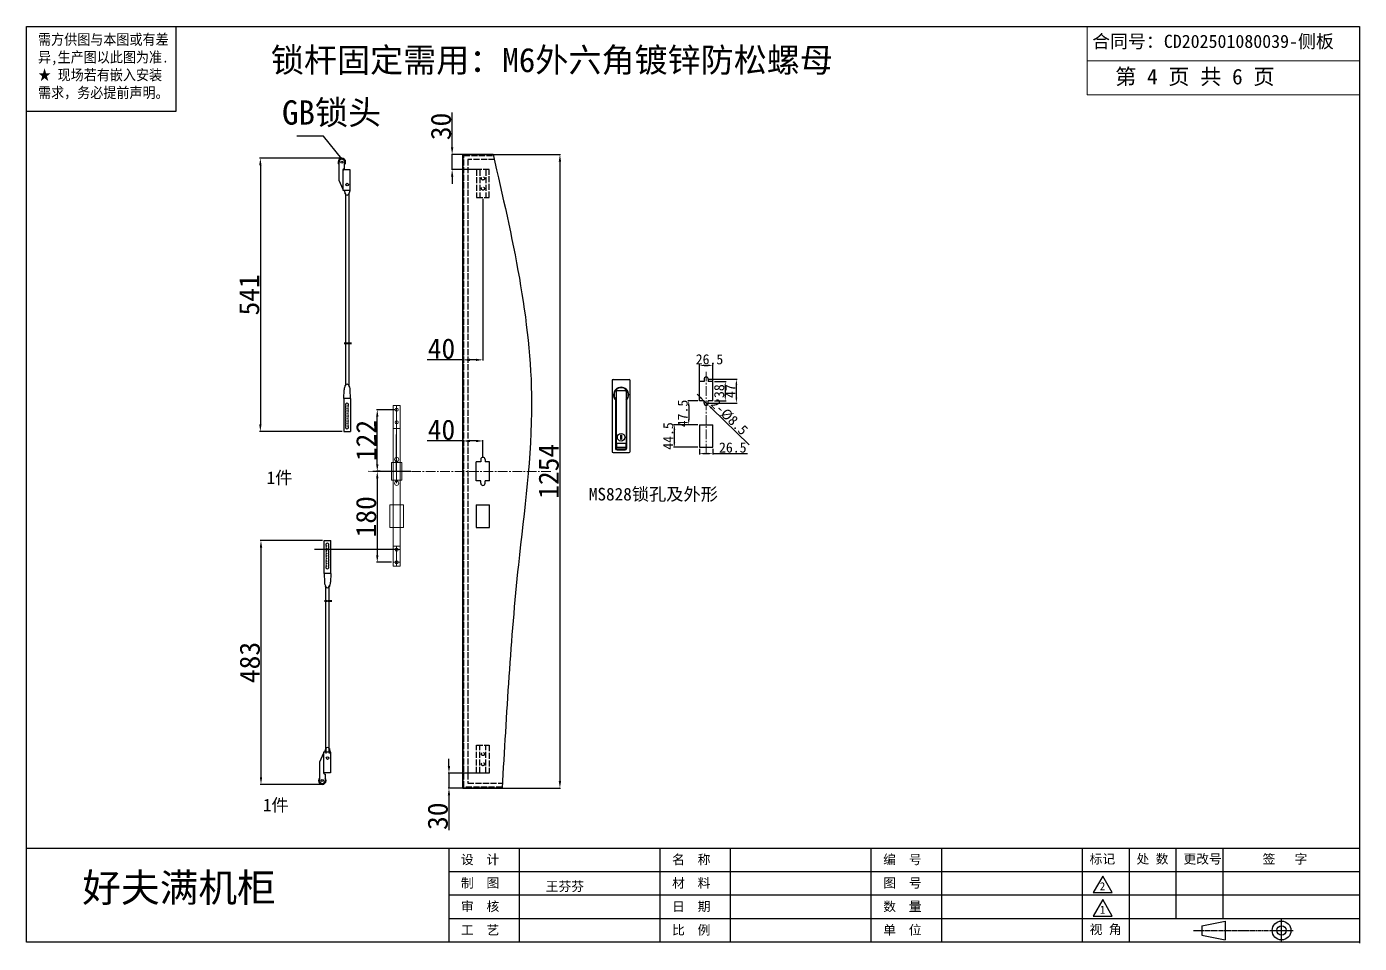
# Model space of a CAD drawing. Header units: millimetres. Extents: x 7760 to 23106, y -3343 to 6769.
# Drawn here: x 15312 to 17950, y 779 to 2593 of the extents above; entities that cross this region are included whole.
import ezdxf

# ---------------------------------------------------------------- set-up
doc = ezdxf.new("R2010")
doc.units = ezdxf.units.MM
for name, pattern in [('ACAD_ISO02W100', [15, 12, -3]), ('ACAD_ISO04W100', [30, 24, -3, 0, -3]), ('ACAD_ISO08W100', [36, 24, -3, 6, -3]), ('AD_LTYPE6 0 mm', [16, 13, -1, 1, -1]), ('CENTER2', [28.575, 19.05, -3.175, 3.175, -3.175]), ('PHANTOM2', [1.25, 0.625, -0.125, 0.125, -0.125, 0.125, -0.125])]:
    doc.linetypes.add(name, pattern=pattern)
for name, color, linetype in [('2', 3, 'Continuous'), ('6文字层', 3, 'Continuous'), ('CON', 7, 'Continuous'), ('shixian', 7, 'Continuous'), ('tukuang', 7, 'Continuous'), ('xuxian1', 6, 'ACAD_ISO04W100'), ('zhongxingxian', 1, 'ACAD_ISO08W100')]:
    doc.layers.add(name, color=color, linetype=linetype)
for name, color, linetype, lineweight in [('2-dish', 2, 'PHANTOM2', 13), ('ACADxuxian1', 6, 'AD_LTYPE6 0 mm', 0), ('ACAD注释层', 3, 'Continuous', 0), ('DIM', 7, 'Continuous', 20), ('中心线', 1, 'CENTER2', 15), ('注释层', 3, 'Continuous', 0), ('轮廓层', 7, 'Continuous', 30)]:
    doc.layers.add(name, color=color, linetype=linetype, lineweight=lineweight)
doc.styles.get("Standard").update_dxf_attribs({"font": ''})
doc.styles.get('Standard').set_extended_font_data('SimSun')
doc.dimstyles.new('20#', dxfattribs={"dimtxt": 20, "dimasz": 10.5, "dimexe": 1.5, "dimexo": 3, "dimgap": 2, "dimtad": 1, "dimzin": 12, "dimdsep": 46, "dimtxsty": 'Standard', "dimcen": 15, "dimclrd": 3, "dimclre": 3, "dimclrt": 7, "dimadec": 0, "dimazin": 3, "dimtfac": 1, "dimtmove": 0, "dimatfit": 3, "dimfxl": 0, "dimarcsym": 0})
doc.dimstyles.new('40#', dxfattribs={"dimtxt": 40, "dimasz": 14, "dimexe": 1.5, "dimexo": 3, "dimgap": 2, "dimtad": 1, "dimzin": 12, "dimdsep": 46, "dimtxsty": 'Standard', "dimcen": 20, "dimclrd": 3, "dimclre": 3, "dimclrt": 7, "dimadec": 0, "dimazin": 3, "dimtfac": 1, "dimtmove": 0, "dimatfit": 3, "dimfxl": 0, "dimarcsym": 0})

# ---------------------------------------------------------------- blocks, each defined once
blk = doc.blocks.new('gfghfhghgjgj')
at = {"color": 3}
blk.add_line((-14775, -68098.8), (-14775, -68026.2), dxfattribs=at)
blk.add_line((-14822.2, -68098.8), (-14747.1, -68098.8))
at = {"color": 7, "linetype": 'Continuous', "lineweight": 15}
for p, q in [((-14785.5, -68081.6), (-14785.5, -68116.1)), ((-14785.5, -68081.6), (-14764.5, -68081.6)), ((-14785.5, -68081.6), (-14785.5, -68116.1)), ((-14785.5, -68081.6), (-14764.5, -68081.6)), ((-14764.5, -68081.6), (-14764.5, -68116.1)), ((-14764.5, -68081.6), (-14764.5, -68116.1)), ((-14785.5, -68116.1), (-14764.5, -68116.1)), ((-14785.5, -68116.1), (-14764.5, -68116.1)), ((-14788.2, -68165.3), (-14761.7, -68165.3)), ((-14788.2, -68165.3), (-14788.2, -68209.8)), ((-14788.2, -68165.3), (-14761.7, -68165.3)), ((-14788.2, -68165.3), (-14788.2, -68209.8)), ((-14761.7, -68165.3), (-14761.7, -68209.8)), ((-14761.7, -68165.3), (-14761.7, -68209.8)), ((-14788.2, -68209.8), (-14761.7, -68209.8)), ((-14788.2, -68209.8), (-14761.7, -68209.8))]:
    blk.add_line(p, q, dxfattribs=at)
for centre in [(-14775, -68075.3), (-14775, -68075.3), (-14775, -68122.3), (-14775, -68122.3)]:
    blk.add_circle(centre, 4.25, dxfattribs=at)
at = {"layer": 'DIM'}
for p, q in [((-14768, -67968.8), (-14782, -67968.8)), ((-14782, -68122.3), (-14782, -67968.8)), ((-14775, -68122.3), (-14775, -67968.8)), ((-14768, -68122.3), (-14768, -67968.8)), ((-14768, -68013.8), (-14782, -68013.8)), ((-14782, -68246.8), (-14782, -68122.3)), ((-14768, -68122.3), (-14768, -68246.8)), ((-14768, -68246.8), (-14782, -68246.8)), ((-14782, -68246.8), (-14782, -68286.8)), ((-14768, -68253.8), (-14782, -68253.8)), ((-14775, -68246.8), (-14775, -68286.8)), ((-14768, -68246.8), (-14768, -68286.8)), ((-14768, -68278.8), (-14782, -68278.8)), ((-14768, -68286.8), (-14782, -68286.8))]:
    blk.add_line(p, q, dxfattribs=at)
for centre in [(-14775, -67976.8), (-14775, -68001.8), (-14775, -68253.8), (-14775, -68278.8)]:
    blk.add_circle(centre, 3, dxfattribs=at)
blk = doc.blocks.new('*D245')
at = {"color": 3, "lineweight": -2}
for p, q in [((16011.5, 1712.7), (16004.3, 1712.7)), ((16005.8, 1698.7), (16005.8, 1546.7)), ((16034.2, 1532.7), (16004.3, 1532.7))]:
    blk.add_line(p, q, dxfattribs=at)
at = {"color": 3}
for points in [[(16008.1, 1698.7), (16003.4, 1698.7), (16005.8, 1712.7)], [(16003.4, 1546.7), (16008.1, 1546.7), (16005.8, 1532.7)]]:
    blk.add_solid(points, dxfattribs=at)
at = {"layer": 'Defpoints', "color": 0}
for p in [(16014.5, 1712.7), (16005.8, 1532.7), (16037.2, 1532.7)]:
    blk.add_point(p, dxfattribs=at)
at = {"color": 7, "insert": (15983.8, 1622.7), "char_height": 40, "attachment_point": 5, "rotation": 90}
blk.add_mtext('180', dxfattribs=at)
blk = doc.blocks.new('*D246')
at = {"color": 3, "lineweight": -2}
for p, q in [((16041.2, 1834.7), (16004.3, 1834.7)), ((16005.8, 1726.7), (16005.8, 1820.7)), ((16002.8, 1712.7), (16004.3, 1712.7))]:
    blk.add_line(p, q, dxfattribs=at)
at = {"color": 3}
for points in [[(16008.1, 1820.7), (16003.4, 1820.7), (16005.8, 1834.7)], [(16003.4, 1726.7), (16008.1, 1726.7), (16005.8, 1712.7)]]:
    blk.add_solid(points, dxfattribs=at)
at = {"layer": 'Defpoints', "color": 0}
for p in [(16005.8, 1834.7), (16044.2, 1834.7), (16005.8, 1712.7)]:
    blk.add_point(p, dxfattribs=at)
at = {"color": 7, "insert": (15983.8, 1773.7), "char_height": 40, "attachment_point": 5, "rotation": 90}
blk.add_mtext('122', dxfattribs=at)
blk = doc.blocks.new('*D247')
at = {"color": 3, "lineweight": -2}
for p, q in [((15932.7, 2332.2), (15772.8, 2332.2)), ((15774.3, 2318.2), (15774.3, 1805.7)), ((15936.4, 1791.7), (15772.8, 1791.7))]:
    blk.add_line(p, q, dxfattribs=at)
at = {"color": 3}
for points in [[(15776.6, 2318.2), (15771.9, 2318.2), (15774.3, 2332.2)], [(15771.9, 1805.7), (15776.6, 1805.7), (15774.3, 1791.7)]]:
    blk.add_solid(points, dxfattribs=at)
at = {"layer": 'Defpoints', "color": 0}
for p in [(15935.7, 2332.2), (15774.3, 1791.7), (15939.4, 1791.7)]:
    blk.add_point(p, dxfattribs=at)
at = {"color": 7, "insert": (15752.3, 2061.9), "char_height": 40, "attachment_point": 5, "rotation": 90}
blk.add_mtext('541', dxfattribs=at)
blk = doc.blocks.new('*D248')
at = {"color": 3, "lineweight": -2}
for p, q in [((15897.6, 1575.7), (15774, 1575.7)), ((15775.5, 1561.7), (15775.5, 1107.2)), ((15893.9, 1093.2), (15774, 1093.2))]:
    blk.add_line(p, q, dxfattribs=at)
at = {"color": 3}
for points in [[(15777.9, 1561.7), (15773.2, 1561.7), (15775.5, 1575.7)], [(15773.2, 1107.2), (15777.9, 1107.2), (15775.5, 1093.2)]]:
    blk.add_solid(points, dxfattribs=at)
at = {"layer": 'Defpoints', "color": 0}
for p in [(15900.6, 1575.7), (15775.5, 1093.2), (15896.9, 1093.2)]:
    blk.add_point(p, dxfattribs=at)
at = {"color": 7, "insert": (15753.5, 1334.4), "char_height": 40, "attachment_point": 5, "rotation": 90}
blk.add_mtext('483', dxfattribs=at)
blk = doc.blocks.new('g fd hgfh')
at = {"layer": '轮廓层'}
for p, q in [((10475, -23646.5), (10475, -23786.5)), ((10477, -23644.5), (10509, -23644.5)), ((10483, -23667.8), (10483, -23780.5)), ((10485, -23665.8), (10501, -23665.8)), ((10503, -23667.8), (10503, -23780.5)), ((10511, -23786.5), (10511, -23646.5)), ((10482, -23684.7), (10482, -23780.5)), ((10504, -23684.7), (10504, -23780.5)), ((10483.6, -23770.4), (10502.4, -23770.4)), ((10483.6, -23770.4), (10483.6, -23779.4)), ((10492, -23754.7), (10492, -23762.5)), ((10492, -23754.7), (10494, -23754.7)), ((10492, -23762.5), (10494, -23762.5)), ((10494, -23754.7), (10494, -23762.5)), ((10502.4, -23770.4), (10502.4, -23779.4)), ((10477, -23788.5), (10509, -23788.5)), ((10483.6, -23778.1), (10502.4, -23778.1)), ((10483.6, -23779.4), (10502.4, -23779.4)), ((10485, -23782.5), (10501, -23782.5)), ((10485, -23783.5), (10501, -23783.5))]:
    blk.add_line(p, q, dxfattribs=at)
blk.add_circle((10493, -23758.6), 7.42, dxfattribs=at)
for centre, radius, start, end in [((10477, -23646.5), 2, 90, 180), ((10493, -23674.5), 15, 317.1666, 222.8334), ((10493, -23674.5), 14, 315.5847, 224.4153), ((10485, -23667.8), 2, 90, 180), ((10501, -23667.8), 2, 0, 90), ((10509, -23646.5), 2, 0, 90), ((10477, -23786.5), 2, 180, 270), ((10485, -23780.5), 3, 180, 270), ((10485, -23780.5), 2, 180, 270), ((10501, -23780.5), 2, 270, 0), ((10501, -23780.5), 3, 270, 0), ((10509, -23786.5), 2, 270, 0)]:
    blk.add_arc(centre, radius, start, end, dxfattribs=at)
blk = doc.blocks.new('*D249')
at = {"color": 3, "lineweight": -2}
for p, q in [((16147.7, 1129.7), (16147.7, 1143.7)), ((16220.4, 1115.7), (16146.2, 1115.7)), ((16147.7, 1115.7), (16147.7, 1085.7)), ((16224.5, 1085.7), (16146.2, 1085.7)), ((16147.7, 1071.7), (16147.7, 1002.7))]:
    blk.add_line(p, q, dxfattribs=at)
at = {"color": 3}
for points in [[(16145.4, 1129.7), (16150.1, 1129.7), (16147.7, 1115.7)], [(16150.1, 1071.7), (16145.4, 1071.7), (16147.7, 1085.7)]]:
    blk.add_solid(points, dxfattribs=at)
at = {"layer": 'Defpoints', "color": 0}
for p in [(16223.4, 1115.7), (16147.7, 1085.7), (16227.5, 1085.7)]:
    blk.add_point(p, dxfattribs=at)
at = {"color": 7, "insert": (16125.7, 1030.2), "char_height": 40, "attachment_point": 5, "rotation": 90}
blk.add_mtext('30', dxfattribs=at)
blk = doc.blocks.new('*D250')
at = {"color": 3, "lineweight": -2}
for p, q in [((16175.1, 1772.8), (16104.8, 1772.8)), ((16175.1, 1739.2), (16175.1, 1774.3)), ((16201.1, 1772.8), (16189.1, 1772.8)), ((16215.1, 1739.2), (16215.1, 1774.3))]:
    blk.add_line(p, q, dxfattribs=at)
at = {"color": 3}
for points in [[(16189.1, 1775.1), (16189.1, 1770.4), (16175.1, 1772.8)], [(16201.1, 1770.4), (16201.1, 1775.1), (16215.1, 1772.8)]]:
    blk.add_solid(points, dxfattribs=at)
at = {"layer": 'Defpoints', "color": 0}
for p in [(16175.1, 1772.8), (16175.1, 1736.2), (16215.1, 1736.2)]:
    blk.add_point(p, dxfattribs=at)
at = {"color": 7, "insert": (16132.9, 1794.8), "char_height": 40, "attachment_point": 5}
blk.add_mtext('40', dxfattribs=at)
blk = doc.blocks.new('*D251')
at = {"color": 3, "lineweight": -2}
for p, q in [((16154, 2353.7), (16154, 2422.6)), ((16212.1, 2339.7), (16152.5, 2339.7)), ((16154, 2309.7), (16154, 2339.7)), ((16212.1, 2309.7), (16152.5, 2309.7)), ((16154, 2295.7), (16154, 2281.7))]:
    blk.add_line(p, q, dxfattribs=at)
at = {"color": 3}
for points in [[(16151.7, 2353.7), (16156.4, 2353.7), (16154, 2339.7)], [(16156.4, 2295.7), (16151.7, 2295.7), (16154, 2309.7)]]:
    blk.add_solid(points, dxfattribs=at)
at = {"layer": 'Defpoints', "color": 0}
for p in [(16154, 2339.7), (16215.1, 2339.7), (16215.1, 2309.7)]:
    blk.add_point(p, dxfattribs=at)
at = {"color": 7, "insert": (16132, 2395.2), "char_height": 40, "attachment_point": 5, "rotation": 90}
blk.add_mtext('30', dxfattribs=at)
blk = doc.blocks.new('*D252')
at = {"color": 3, "lineweight": -2}
for p, q in [((16215.1, 2251.7), (16215.1, 1931.8)), ((16175.1, 2223.2), (16175.1, 1931.8)), ((16175.1, 1933.3), (16104.8, 1933.3)), ((16201.1, 1933.3), (16189.1, 1933.3))]:
    blk.add_line(p, q, dxfattribs=at)
at = {"color": 3}
for points in [[(16189.1, 1935.6), (16189.1, 1931), (16175.1, 1933.3)], [(16201.1, 1931), (16201.1, 1935.6), (16215.1, 1933.3)]]:
    blk.add_solid(points, dxfattribs=at)
at = {"layer": 'Defpoints', "color": 0}
for p in [(16215.1, 2254.7), (16175.1, 2226.2), (16175.1, 1933.3)]:
    blk.add_point(p, dxfattribs=at)
at = {"color": 7, "insert": (16132.9, 1955.3), "char_height": 40, "attachment_point": 5}
blk.add_mtext('40', dxfattribs=at)
blk = doc.blocks.new('*D253')
at = {"layer": 'Defpoints', "color": 0}
for p in [(16594.1, 1804.9), (16643.8, 1804.9), (16643.8, 1760.4)]:
    blk.add_point(p, dxfattribs=at)
at = {"layer": '轮廓层', "color": 3, "lineweight": -2}
for p, q in [((16640.8, 1804.9), (16592.6, 1804.9)), ((16594.1, 1770.9), (16594.1, 1794.4)), ((16640.8, 1760.4), (16592.6, 1760.4))]:
    blk.add_line(p, q, dxfattribs=at)
at = {"layer": '轮廓层', "color": 3}
for points in [[(16595.8, 1794.4), (16592.3, 1794.4), (16594.1, 1804.9)], [(16592.3, 1770.9), (16595.8, 1770.9), (16594.1, 1760.4)]]:
    blk.add_solid(points, dxfattribs=at)
at = {"layer": '轮廓层', "color": 7, "insert": (16582.1, 1782.6), "char_height": 20, "attachment_point": 5, "rotation": 90}
blk.add_mtext('44.5', dxfattribs=at)
blk = doc.blocks.new('*D254')
at = {"layer": 'Defpoints', "color": 0}
for p in [(16643.8, 1760.4), (16670.3, 1760.4), (16670.3, 1747.7)]:
    blk.add_point(p, dxfattribs=at)
at = {"layer": '轮廓层', "color": 3, "lineweight": -2}
for p, q in [((16643.8, 1757.4), (16643.8, 1746.2)), ((16654.3, 1747.7), (16659.8, 1747.7)), ((16670.3, 1757.4), (16670.3, 1746.2)), ((16670.3, 1747.7), (16738.7, 1747.7))]:
    blk.add_line(p, q, dxfattribs=at)
at = {"layer": '轮廓层', "color": 3}
for points in [[(16654.3, 1749.5), (16654.3, 1746), (16643.8, 1747.7)], [(16659.8, 1746), (16659.8, 1749.5), (16670.3, 1747.7)]]:
    blk.add_solid(points, dxfattribs=at)
at = {"layer": '轮廓层', "color": 7, "insert": (16709.7, 1759.7), "char_height": 20, "attachment_point": 5}
blk.add_mtext('26.5', dxfattribs=at)
blk = doc.blocks.new('*D255')
at = {"layer": 'Defpoints', "color": 0}
for p in [(16654, 1850.8), (16660.1, 1844.9)]:
    blk.add_point(p, dxfattribs=at)
at = {"layer": '轮廓层', "color": 3, "lineweight": -2}
for p, q in [((16646.4, 1858.1), (16638.9, 1865.4)), ((16654, 1850.8), (16660.1, 1844.9)), ((16742.4, 1765), (16667.6, 1837.6))]:
    blk.add_line(p, q, dxfattribs=at)
at = {"layer": '轮廓层', "color": 3}
for points in [[(16645.2, 1856.9), (16647.6, 1859.4), (16654, 1850.8)], [(16668.8, 1838.8), (16666.4, 1836.3), (16660.1, 1844.9)]]:
    blk.add_solid(points, dxfattribs=at)
at = {"layer": '轮廓层', "color": 7, "insert": (16702.8, 1820.2), "char_height": 20, "attachment_point": 5, "rotation": 315.8891}
blk.add_mtext('{\\fSimSun|b0|i0|c134|p2;2-%%C8.5}', dxfattribs=at)
blk = doc.blocks.new('*D256')
at = {"layer": 'Defpoints', "color": 0}
for p in [(16670.3, 1922.3), (16643.8, 1871.4), (16670.3, 1871.4)]:
    blk.add_point(p, dxfattribs=at)
at = {"layer": '轮廓层', "color": 3, "lineweight": -2}
for p, q in [((16643.8, 1874.4), (16643.8, 1923.8)), ((16654.3, 1922.3), (16659.8, 1922.3)), ((16670.3, 1874.4), (16670.3, 1923.8))]:
    blk.add_line(p, q, dxfattribs=at)
at = {"layer": '轮廓层', "color": 3}
for points in [[(16654.3, 1924.1), (16654.3, 1920.6), (16643.8, 1922.3)], [(16659.8, 1920.6), (16659.8, 1924.1), (16670.3, 1922.3)]]:
    blk.add_solid(points, dxfattribs=at)
at = {"layer": '轮廓层', "color": 7, "insert": (16663.6, 1934.3), "char_height": 20, "attachment_point": 5}
blk.add_mtext('26.5', dxfattribs=at)
blk = doc.blocks.new('*D257')
at = {"layer": 'Defpoints', "color": 0}
for p in [(16643.8, 1852.4), (16622.5, 1804.9), (16643.8, 1804.9)]:
    blk.add_point(p, dxfattribs=at)
at = {"layer": '轮廓层', "color": 3, "lineweight": -2}
for p, q in [((16640.8, 1852.4), (16621, 1852.4)), ((16622.5, 1841.9), (16622.5, 1815.4)), ((16640.8, 1804.9), (16621, 1804.9))]:
    blk.add_line(p, q, dxfattribs=at)
at = {"layer": '轮廓层', "color": 3}
for points in [[(16624.2, 1841.9), (16620.7, 1841.9), (16622.5, 1852.4)], [(16620.7, 1815.4), (16624.2, 1815.4), (16622.5, 1804.9)]]:
    blk.add_solid(points, dxfattribs=at)
at = {"layer": '轮廓层', "color": 7, "insert": (16610.5, 1827.2), "char_height": 20, "attachment_point": 5, "rotation": 90}
blk.add_mtext('47.5', dxfattribs=at)
blk = doc.blocks.new('*D258')
at = {"layer": 'Defpoints', "color": 0}
for p in [(16670.3, 1890.4), (16670.3, 1852.4), (16694.8, 1852.4)]:
    blk.add_point(p, dxfattribs=at)
at = {"layer": '轮廓层', "color": 3, "lineweight": -2}
for p, q in [((16673.3, 1890.4), (16696.3, 1890.4)), ((16694.8, 1879.9), (16694.8, 1862.9)), ((16673.3, 1852.4), (16696.3, 1852.4))]:
    blk.add_line(p, q, dxfattribs=at)
at = {"layer": '轮廓层', "color": 3}
for points in [[(16696.6, 1879.9), (16693.1, 1879.9), (16694.8, 1890.4)], [(16693.1, 1862.9), (16696.6, 1862.9), (16694.8, 1852.4)]]:
    blk.add_solid(points, dxfattribs=at)
at = {"layer": '轮廓层', "color": 7, "insert": (16682.8, 1871.4), "char_height": 20, "attachment_point": 5, "rotation": 90}
blk.add_mtext('38', dxfattribs=at)
blk = doc.blocks.new('*D259')
at = {"layer": 'Defpoints', "color": 0}
for p in [(16657, 1894.9), (16716.8, 1894.9), (16657, 1847.9)]:
    blk.add_point(p, dxfattribs=at)
at = {"layer": '轮廓层', "color": 3, "lineweight": -2}
for p, q in [((16660, 1894.9), (16718.3, 1894.9)), ((16716.8, 1858.4), (16716.8, 1884.4)), ((16660, 1847.9), (16718.3, 1847.9))]:
    blk.add_line(p, q, dxfattribs=at)
at = {"layer": '轮廓层', "color": 3}
for points in [[(16718.6, 1884.4), (16715.1, 1884.4), (16716.8, 1894.9)], [(16715.1, 1858.4), (16718.6, 1858.4), (16716.8, 1847.9)]]:
    blk.add_solid(points, dxfattribs=at)
at = {"layer": '轮廓层', "color": 7, "insert": (16704.8, 1871.4), "char_height": 20, "attachment_point": 5, "rotation": 90}
blk.add_mtext('47', dxfattribs=at)
blk = doc.blocks.new('zw$8AA')
at = {"layer": '轮廓层'}
for p, q in [((-4.25, 134.5), (-4.25, 130)), ((4.25, 134.5), (4.25, 130)), ((-13.25, 92), (-13.25, 130)), ((-4.25, 130), (-13.25, 130)), ((13.25, 130), (4.25, 130)), ((13.25, 92), (13.25, 130)), ((-4.25, 92), (-13.25, 92)), ((-4.25, 87.5), (-4.25, 92)), ((13.25, 92), (4.25, 92)), ((4.25, 87.5), (4.25, 92)), ((-13.25, 44.5), (13.25, 44.5)), ((-13.25, 44.5), (-13.25, 0)), ((13.25, 0), (13.25, 44.5)), ((-13.25, 0), (13.25, 0))]:
    blk.add_line(p, q, dxfattribs=at)
for centre, start, end in [((0, 134.5), 0, 180), ((0, 87.5), 180, 0)]:
    blk.add_arc(centre, 4.25, start, end, dxfattribs=at)
blk = doc.blocks.new('*D260')
at = {"color": 3, "lineweight": -2}
for p, q in [((16208, 2339.7), (16368.9, 2339.7)), ((16367.4, 2325.7), (16367.4, 1099.7)), ((16225.2, 1085.7), (16368.9, 1085.7))]:
    blk.add_line(p, q, dxfattribs=at)
at = {"color": 3}
for points in [[(16369.8, 2325.7), (16365.1, 2325.7), (16367.4, 2339.7)], [(16365.1, 1099.7), (16369.8, 1099.7), (16367.4, 1085.7)]]:
    blk.add_solid(points, dxfattribs=at)
at = {"layer": 'Defpoints', "color": 0}
for p in [(16205, 2339.7), (16222.2, 1085.7), (16367.4, 1085.7)]:
    blk.add_point(p, dxfattribs=at)
at = {"color": 7, "insert": (16345.4, 1712.7), "char_height": 40, "attachment_point": 5, "rotation": 90}
blk.add_mtext('1254', dxfattribs=at)
blk = doc.blocks.new('JDJH')
for p, q in [((12358.9, 1732.7), (12358.9, 1997.3)), ((12557.3, 1732.7), (12557.3, 1997.3)), ((12954.3, 1732.7), (12954.3, 1997.3)), ((13152.7, 1732.7), (13152.7, 1997.3)), ((13549.7, 1732.7), (13549.7, 1997.3)), ((13748.1, 1732.7), (13748.1, 1997.3)), ((14145.1, 1732.7), (14145.1, 1997.3)), ((14277.4, 1732.7), (14277.4, 1997.3)), ((14409.7, 1798.8), (14409.7, 1997.3)), ((14542, 1798.8), (14542, 1997.3)), ((14925.7, 1931.2), (12358.9, 1931.2)), ((14202.2, 1919.2), (14175.2, 1872.5)), ((14229.1, 1872.5), (14202.2, 1919.2)), ((14925.7, 1865), (12358.9, 1865)), ((14175.2, 1872.5), (14229.1, 1872.5)), ((14202.2, 1853.1), (14175.2, 1806.3)), ((14229.1, 1806.3), (14202.2, 1853.1)), ((14175.2, 1806.3), (14229.1, 1806.3)), ((14925.7, 1798.8), (12358.9, 1798.8)), ((14481.6, 1779), (14547.8, 1792.2)), ((14481.6, 1779), (14481.6, 1752.5)), ((14547.8, 1792.2), (14547.8, 1739.3)), ((14706.4, 1732.7), (14706.4, 1798.8)), ((14481.6, 1752.5), (14547.8, 1739.3))]:
    blk.add_line(p, q)
for radius in [26.5, 13.2]:
    blk.add_circle((14706.4, 1765.8), radius)
at = {"layer": 'tukuang', "linetype": 'ByBlock'}
blk.add_line((14925.7, 1997.3), (11168, 1997.3), dxfattribs=at)
at = {"layer": 'xuxian1', "linetype": 'ByBlock'}
for p, q in [((11168, 1732.7), (11168, 4312.8)), ((11168, 4312.8), (14925.7, 4312.8)), ((11589.4, 4075), (11589.4, 4312.8)), ((14925.7, 4312.8), (14925.7, 1732.7)), ((11168, 4075), (11589.4, 4075)), ((14925.7, 1732.7), (11168, 1732.7))]:
    blk.add_line(p, q, dxfattribs=at)
at = {"layer": 'zhongxingxian', "ltscale": 0.5}
blk.add_line((14458.1, 1765.8), (14739.5, 1765.8), dxfattribs=at)
for s, p in [('2', (14194, 1879.4)), ('1', (14194, 1813.2))]:
    blk.add_text(s, height=22.3).set_placement(p)
at = {"insert": (11324.8, 1926.5), "char_height": 80, "width": 1615.999, "attachment_point": 1}
blk.add_mtext('{\\fSimSun|b0|i0|c134|p2;好夫满机柜}', dxfattribs=at)
at = {"layer": '6文字层', "insert": (11200.1, 4291.9), "char_height": 30, "width": 784.033, "attachment_point": 1}
blk.add_mtext('{\\fSimSun|b0|i0|c134|p2;\\W0.9;\\C1;需方供图与本图或有差\\P异,生产图以此图为准.\\P★ 现场若有嵌入安装\\P需求，务必提前声明。}', dxfattribs=at)
at = {"layer": 'shixian', "char_height": 26.46, "width": 238.071, "attachment_point": 1}
for s, insert in [('设  计', (12392.5, 1979.1)), ('名  称', (12987.9, 1979.1)), ('编  号', (13583.3, 1979.1)), ('标记', (14165.1, 1980.7)), ('处 数', (14297.4, 1980.7)), ('更改号', (14429.7, 1980.7)), ('签   字', (14652.9, 1980.7)), ('制  图', (12392.5, 1912.9)), ('材  料', (12987.9, 1912.9)), ('王芬芬', (12631.5, 1903.3)), ('图  号', (13583.3, 1912.9)), ('审  核', (12392.5, 1846.8)), ('日  期', (12987.9, 1846.8)), ('数  量', (13583.3, 1846.8)), ('工  艺', (12392.5, 1780.6)), ('比  例', (12987.9, 1780.6)), ('单  位', (13583.3, 1780.6)), ('视 角', (14165.1, 1782.2))]:
    blk.add_mtext(s, dxfattribs=dict(at, insert=insert))

msp = doc.modelspace()

# ---------------------------------------------------------------- linework, layer by layer
for p, q in [((15899.5477, 2376.0593), (15846.3688, 2376.0593)), ((15935.6669, 2330.9186), (15899.5477, 2376.0593)), ((16175.0533, 2339.6876), (16234.9809, 2339.6832)), ((16175.0533, 1085.6876), (16175.0533, 2339.6876)), ((15942.5884, 2261.3728), (15942.5884, 1966.7908)), ((15949.5884, 2261.3728), (15949.5884, 1966.7908)), ((15942.5884, 1964.8206), (15942.5884, 1883.1527)), ((15949.5884, 1964.8206), (15949.5884, 1883.1527)), ((15939.4384, 1856.6876), (15940.0884, 1874.1876)), ((15952.7384, 1856.6876), (15952.0884, 1874.1876)), ((15952.7384, 1856.6876), (15939.4384, 1856.6876)), ((15939.4384, 1856.6876), (15939.4384, 1791.6876)), ((15952.7384, 1856.6876), (15952.7384, 1791.6876)), ((15939.4384, 1791.6876), (15952.7384, 1791.6876)), ((16041.1978, 1557.6876), (15881.5862, 1557.6876)), ((15900.613, 1510.6876), (15900.613, 1575.6876)), ((15900.613, 1575.6876), (15913.913, 1575.6876)), ((15913.913, 1510.6876), (15913.913, 1575.6876)), ((15900.613, 1510.6876), (15901.263, 1493.1876)), ((15913.913, 1510.6876), (15900.613, 1510.6876)), ((15913.913, 1510.6876), (15913.263, 1493.1876)), ((15903.763, 1156.5546), (15903.763, 1484.2224)), ((15910.763, 1156.5546), (15910.763, 1484.2224)), ((15903.8575, 1164.0024), (15903.763, 1154.5843)), ((15910.8575, 1164.0024), (15910.763, 1154.5843)), ((16253.0305, 1085.6819), (16175.0533, 1085.6876))]:
    msp.add_line(p, q)
at = {"linetype": 'ACAD_ISO02W100'}
for p, q in [((16177.0533, 2337.6876), (16235.6262, 2337.6833)), ((16177.0533, 1087.6876), (16177.0533, 2337.6876)), ((16227.5533, 2309.6879), (16202.5533, 2309.6879)), ((16202.5533, 2309.6879), (16202.5533, 2254.6879)), ((16202.5533, 2309.6879), (16202.5533, 2254.6879)), ((16209.0533, 2309.6879), (16209.0533, 2254.6879)), ((16221.0533, 2309.6879), (16221.0533, 2254.6879)), ((16227.5533, 2254.6879), (16227.5533, 2309.6879)), ((16202.5533, 2254.6879), (16227.5533, 2254.6879)), ((16202.5533, 1170.6872), (16227.5533, 1170.6872)), ((16202.5533, 1115.6872), (16202.5533, 1170.6872)), ((16202.5533, 1115.6872), (16202.5533, 1170.6872)), ((16209.0533, 1115.6872), (16209.0533, 1170.6872)), ((16221.0533, 1115.6872), (16221.0533, 1170.6872)), ((16227.5533, 1170.6872), (16227.5533, 1115.6872)), ((16227.5533, 1115.6872), (16202.5533, 1115.6872)), ((16253.1556, 1087.682), (16177.0533, 1087.6876))]:
    msp.add_line(p, q, dxfattribs=at)
msp.add_lwpolyline([(16234.9956, 2339.6377), (16175.0533, 2339.6377), (16175.0533, 1085.6837), (16253.0306, 1085.6837)])
msp.add_lwpolyline([(16238.2215, 2329.6377), (16185.0533, 2329.6377), (16185.0533, 1095.6837), (16253.6559, 1095.6837)], dxfattribs=at)
for centre in [(16215.0533, 2292.1879), (16215.0533, 2272.1879), (16215.0533, 1153.1872), (16215.0533, 1133.1872)]:
    msp.add_circle(centre, 3, dxfattribs=at)
for centre, radius, start, end in [((15957.9293, 2271.0201), 17.8539, 189.1273453, 212.7840507), ((15938.6875, 2260.8847), 3.9313, 7.1320667, 29.7142541), ((15946.064, 2262.9477), 3.5262, 206.8944256, 326.1172995), ((15934.457, 2270.9838), 17.6432, 325.4659223, 350.8822123), ((15953.4893, 2260.8847), 3.9313, 150.2857459, 172.8679333), ((15957.9293, 1873.5054), 17.8539, 147.2159493, 177.810334), ((15939.1993, 1883.5459), 3.4119, 326.9973277, 353.3822798), ((15946.064, 1881.5778), 3.5262, 33.8827005, 153.1055744), ((15934.457, 1873.5417), 17.6432, 2.0977624, 34.5340777), ((15952.9494, 1883.5184), 3.3809, 186.2091263, 212.7878782), ((15945.7384, 1844.6876), 3, 303.5573098, 236.4426902), ((15945.7384, 1839.6876), 3, 123.5573098, 236.4426902), ((15945.7384, 1834.6876), 3, 123.5573098, 236.4426902), ((15945.7384, 1829.6876), 3, 123.5573098, 236.4426902), ((15945.7384, 1824.6876), 3, 123.5573098, 236.4426902), ((15945.7384, 1819.6876), 3, 123.5573098, 236.4426902), ((15945.7384, 1839.6876), 3, 303.5573098, 56.4426902), ((15945.7384, 1834.6876), 3, 303.5573098, 56.4426902), ((15945.7384, 1829.6876), 3, 303.5573098, 56.4426902), ((15945.7384, 1824.6876), 3, 303.5573098, 56.4426902), ((15945.7384, 1819.6876), 3, 303.5573098, 56.4426902), ((15945.7384, 1814.6876), 3, 123.5573098, 236.4426902), ((15945.7384, 1809.6876), 3, 123.5573098, 236.4426902), ((15945.7384, 1804.6876), 3, 123.5573098, 236.4426902), ((15945.7384, 1799.6876), 3, 123.5573098, 56.4426902), ((15945.7384, 1814.6876), 3, 303.5573098, 56.4426902), ((15945.7384, 1809.6876), 3, 303.5573098, 56.4426902), ((15945.7384, 1804.6876), 3, 303.5573098, 56.4426902), ((15906.913, 1567.6876), 3, 303.5573098, 236.4426902), ((15906.913, 1562.6876), 3, 123.5573098, 236.4426902), ((15906.913, 1557.6876), 3, 123.5573098, 236.4426902), ((15906.913, 1562.6876), 3, 303.5573098, 56.4426902), ((15906.913, 1557.6876), 3, 303.5573098, 56.4426902), ((15906.913, 1552.6876), 3, 123.5573098, 236.4426902), ((15906.913, 1547.6876), 3, 123.5573098, 236.4426902), ((15906.913, 1542.6876), 3, 123.5573098, 236.4426902), ((15906.913, 1537.6876), 3, 123.5573098, 236.4426902), ((15906.913, 1532.6876), 3, 123.5573098, 236.4426902), ((15906.913, 1552.6876), 3, 303.5573098, 56.4426902), ((15906.913, 1547.6876), 3, 303.5573098, 56.4426902), ((15906.913, 1542.6876), 3, 303.5573098, 56.4426902), ((15906.913, 1537.6876), 3, 303.5573098, 56.4426902), ((15906.913, 1532.6876), 3, 303.5573098, 56.4426902), ((15906.913, 1527.6876), 3, 123.5573098, 236.4426902), ((15906.913, 1522.6876), 3, 123.5573098, 56.4426902), ((15906.913, 1527.6876), 3, 303.5573098, 56.4426902), ((15919.1038, 1493.8697), 17.8539, 182.189666, 212.7840507), ((15900.3738, 1483.8292), 3.4119, 6.6177202, 33.0026723), ((15907.2385, 1485.7973), 3.5262, 206.8944256, 326.1172995), ((15895.6316, 1493.8334), 17.6432, 325.4659222, 357.9022376), ((15914.124, 1483.8567), 3.3809, 147.2121218, 173.7908737), ((15919.1984, 1154.355), 17.8539, 147.2159493, 170.8726547), ((15899.9566, 1164.4905), 3.9313, 330.2857459, 352.8679333), ((15907.3331, 1162.4274), 3.5262, 33.8827005, 153.1055744), ((15895.7262, 1154.3914), 17.6432, 9.1177877, 34.5340778), ((15914.7584, 1164.4905), 3.9313, 187.1320667, 209.7142541)]:
    msp.add_arc(centre, radius, start, end)
msp.add_spline([(16234.9809, 2339.6832), (16311.3127, 1849.1259), (16285.1978, 1527.572), (16253.0305, 1085.6819)], degree=3)
at = {"layer": '2-dish'}
for p, q in [((15940.1409, 1966.7908), (15954.5172, 1966.7908)), ((15940.1409, 1964.8206), (15954.5172, 1964.8206)), ((15901.3155, 1456.9261), (15915.6918, 1456.9261)), ((15901.3155, 1454.9558), (15915.6918, 1454.9558))]:
    msp.add_line(p, q, dxfattribs=at)
at = {"layer": 'ACADxuxian1', "linetype": 'ByBlock', "lineweight": -2, "ltscale": 0.2}
msp.add_line((17950.3302, 2592.6485), (17950.3302, 778.6347), dxfattribs=at)
at = {"layer": 'ACAD注释层', "linetype": 'Continuous', "lineweight": 0}
for p, q in [((17411.501, 2525.2949), (17411.501, 2592.6485)), ((17411.501, 2457.9412), (17411.501, 2525.2949)), ((17950.3302, 2457.9412), (17411.501, 2457.9412))]:
    msp.add_line(p, q, dxfattribs=at)
msp.add_lwpolyline([(17950.3302, 2525.2949), (17411.501, 2525.2949), (17950.3302, 2525.2949)], dxfattribs=at)
at = {"layer": 'CON'}
for p, q in [((15930.1669, 2288.1879), (15930.1669, 2324.6879)), ((15941.1669, 2312.1879), (15941.1669, 2324.6879)), ((15938.1669, 2268.1879), (15938.1669, 2309.1879)), ((15952.1669, 2309.1879), (15938.1669, 2309.1879)), ((15938.1669, 2307.1879), (15938.1669, 2307.1879)), ((15952.1669, 2268.1879), (15952.1669, 2309.1879)), ((15938.1669, 2270.1879), (15930.1669, 2288.1879)), ((15952.1669, 2268.1879), (15938.1669, 2268.1879)), ((15899.4361, 1155.1872), (15891.4361, 1137.1872)), ((15891.4361, 1137.1872), (15891.4361, 1100.6872)), ((15899.4361, 1157.1872), (15899.4361, 1116.1872)), ((15913.4361, 1157.1872), (15899.4361, 1157.1872)), ((15913.4361, 1157.1872), (15913.4361, 1116.1872)), ((15899.4361, 1118.1872), (15899.4361, 1118.1872)), ((15913.4361, 1116.1872), (15899.4361, 1116.1872)), ((15902.4361, 1113.1872), (15902.4361, 1100.6872))]:
    msp.add_line(p, q, dxfattribs=at)
for centre, radius in [((15935.6669, 2324.6879), 2), ((15946.0884, 2280.1879), 2.5), ((15907.3575, 1145.1872), 2.5), ((15896.9361, 1100.6872), 2)]:
    msp.add_circle(centre, radius, dxfattribs=at)
for centre, radius, start, end in [((15935.6669, 2324.6879), 7.5, 317.1665719, 222.8334281), ((15935.6669, 2324.6879), 5.5, 0, 180), ((15941.5275, 2308.5716), 3.6343, 95.6947797, 202.3777072), ((15902.7967, 1116.8036), 3.6343, 157.6222928, 264.3052203), ((15896.9361, 1100.6872), 7.5, 137.1665719, 42.8334281), ((15896.9361, 1100.6872), 5.5, 180, 0)]:
    msp.add_arc(centre, radius, start, end, dxfattribs=at)
at = {"layer": '中心线'}
for p, q in [((16657.0119, 1909.8771), (16657.0119, 1748.4771)), ((15987.5736, 1712.6876), (16352.3816, 1712.6671))]:
    msp.add_line(p, q, dxfattribs=at)
at = {"layer": '轮廓层'}
for p, q in [((16643.7619, 1852.3592), (16643.7619, 1890.3592)), ((16652.7619, 1890.3592), (16643.7619, 1890.3592)), ((16652.7619, 1894.8592), (16652.7619, 1890.3592)), ((16661.2619, 1894.8592), (16661.2619, 1890.3592)), ((16670.2619, 1890.3592), (16661.2619, 1890.3592)), ((16670.2619, 1852.3592), (16670.2619, 1890.3592)), ((16652.7619, 1852.3592), (16643.7619, 1852.3592)), ((16652.7619, 1847.8592), (16652.7619, 1852.3592)), ((16670.2619, 1852.3592), (16661.2619, 1852.3592)), ((16661.2619, 1847.8592), (16661.2619, 1852.3592)), ((16643.7619, 1804.8592), (16670.2619, 1804.8592)), ((16643.7619, 1804.8592), (16643.7619, 1760.3592)), ((16670.2619, 1760.3592), (16670.2619, 1804.8592)), ((16643.7619, 1760.3592), (16670.2619, 1760.3592))]:
    msp.add_line(p, q, dxfattribs=at)
for centre, start, end in [((16657.0119, 1894.8592), 0, 180), ((16657.0119, 1847.8592), 180, 0)]:
    msp.add_arc(centre, 4.25, start, end, dxfattribs=at)

# ---------------------------------------------------------------- block references
at = {"xscale": 0.7022400000000002, "yscale": 0.7022400000000002, "zscale": 0.7022400000000002}
msp.add_blockref('JDJH', (7468.8813, -435.9641), dxfattribs=at)
for name, p in [('gfghfhghgjgj', (30819.1534, 69811.5142)), ('zw$8AA', (16215.0533, 1601.6876))]:
    msp.add_blockref(name, p)
at = {"layer": '轮廓层'}
msp.add_blockref('g fd hgfh', (5995.5532, 25538.6783), dxfattribs=at)

# ---------------------------------------------------------------- texts
at = {"layer": '2', "color": 0, "char_height": 48, "attachment_point": 1}
for s, insert in [('{\\fSimSun|b0|i0|c134|p0;锁杆\\fSimSun|b0|i0|c134|p0;固定需用：M6外六角镀锌防松螺母}', (15795.1103, 2550.6702)), ('\\fSimSun|b0|i0|c134|p0;GB锁头', (15817.1264, 2446.814))]:
    msp.add_mtext(s, dxfattribs=dict(at, insert=insert))
at = {"layer": 'ACAD注释层', "color": 0, "linetype": 'Continuous', "lineweight": 0, "width": 675.565069, "attachment_point": 1, "line_spacing_factor": 1.194679}
for s, insert, char_height in [('{\\T1.001;合同号：CD202501080039-侧板}', (17421.2426, 2576.6216), 26), ('{\\T1.001;第 4 页 共 6 页}', (17466.7683, 2509.2679), 30.869565)]:
    msp.add_mtext(s, dxfattribs=dict(at, insert=insert, char_height=char_height))
at = {"layer": '注释层', "color": 0, "insert": (16424.7071, 1680.0222), "char_height": 25, "width": 420.235442, "attachment_point": 1}
msp.add_mtext('MS828锁孔及外形', dxfattribs=at)
at = {"layer": '轮廓层', "char_height": 25, "width": 277.8125, "attachment_point": 1}
for s, insert in [('        1\\f宋体|b0|i0|c134|p2;件', (15650.5806, 1712.4679)), ('  1\\f宋体|b0|i0|c134|p2;件', (15745.2022, 1064.6427))]:
    msp.add_mtext(s, dxfattribs=dict(at, insert=insert))

# ---------------------------------------------------------------- dimensions: what is measured, and where the dimension line sits
for base, p1, p2, picture, middle in [((16154.0364, 2339.6846), (16215.0533, 2309.6879), (16215.0555, 2339.6846), '*D251', (16132.0364, 2395.1595)), ((16367.4385, 1085.6837), (16205.0171, 2339.6854), (16222.1507, 1085.6837), '*D260', (16345.4385, 1712.6846)), ((16005.7561, 1834.6876), (16005.7561, 1712.6876), (16044.1978, 1834.6876), '*D246', (15983.7561, 1773.6876)), ((16005.7561, 1532.6876), (16014.5273, 1712.6876), (16037.1978, 1532.6876), '*D245', (15983.7561, 1622.6876)), ((16147.7406, 1085.6837), (16223.4414, 1115.6872), (16227.5491, 1085.6837), '*D249', (16125.7406, 1030.2089))]:
    dim = msp.add_linear_dim(base=base, p1=p1, p2=p2, angle=90, dimstyle='40#')
    dim.commit()
    dim.dimension.update_dxf_attribs({"geometry": picture, "text_midpoint": middle})
for base, p1, p2, picture, middle in [((15774.2739, 1791.6876), (15935.6669, 2332.1879), (15939.4384, 1791.6876), '*D247', (15752.2739, 2061.9377)), ((15775.5239, 1093.1872), (15900.613, 1575.6876), (15896.9361, 1093.1872), '*D248', (15753.5239, 1334.4374))]:
    dim = msp.add_linear_dim(base=base, p1=p1, p2=p2, angle=90, dimstyle='40#', override={"dimdec": 0})
    dim.commit()
    dim.dimension.update_dxf_attribs({"geometry": picture, "text_midpoint": middle})
for base, p1, p2, picture, middle in [((16175.0533, 1933.2992), (16215.0533, 2254.6879), (16175.0533, 2226.2409), '*D252', (16132.9081, 1955.2992)), ((16175.0533, 1772.7506), (16215.0533, 1736.1876), (16175.0533, 1736.1876), '*D250', (16132.9081, 1794.7506))]:
    dim = msp.add_linear_dim(base=base, p1=p1, p2=p2, dimstyle='40#')
    dim.commit()
    dim.dimension.update_dxf_attribs({"geometry": picture, "text_midpoint": middle})
at = {"layer": '轮廓层'}
dim = msp.add_linear_dim(base=(16670.2619, 1922.3185), p1=(16643.7619, 1871.3592), p2=(16670.2619, 1871.3592), dimstyle='20#', dxfattribs=at)
dim.commit()
dim.dimension.update_dxf_attribs({"geometry": '*D256', "text_midpoint": (16663.6386, 1922.3185), "dimtype": 160})
for base, p1, p2, picture, middle in [((16716.8085, 1894.8592), (16657.0119, 1847.8592), (16657.0119, 1894.8592), '*D259', (16704.8085, 1871.3592)), ((16694.8249, 1852.3592), (16670.2619, 1890.3592), (16670.2619, 1852.3592), '*D258', (16682.8249, 1871.3592))]:
    dim = msp.add_linear_dim(base=base, p1=p1, p2=p2, angle=90, dimstyle='20#', dxfattribs=at)
    dim.commit()
    dim.dimension.update_dxf_attribs({"geometry": picture, "text_midpoint": middle})
dim = msp.add_linear_dim(base=(16622.4914, 1804.8592), p1=(16643.7619, 1852.3592), p2=(16643.7619, 1804.8592), angle=90, dimstyle='20#', dxfattribs=at)
dim.commit()
dim.dimension.update_dxf_attribs({"geometry": '*D257', "text_midpoint": (16622.4914, 1827.1753), "dimtype": 160})
dim = msp.add_diameter_dim_2p(p1=(16653.9605, 1850.8174), p2=(16660.0634, 1844.901), text='{\\fSimSun|b0|i0|c134|p2;2-%%C8.5}', dimstyle='20#', dxfattribs=at)
dim.commit()
dim.dimension.update_dxf_attribs({"geometry": '*D255', "text_midpoint": (16717.1393, 1806.2827)})
dim = msp.add_linear_dim(base=(16594.0989, 1804.8592), p1=(16643.7619, 1760.3592), p2=(16643.7619, 1804.8592), angle=90, text='44.5', dimstyle='20#', dxfattribs=at)
dim.commit()
dim.dimension.update_dxf_attribs({"geometry": '*D253', "text_midpoint": (16594.0989, 1782.6092), "dimtype": 160})
dim = msp.add_linear_dim(base=(16670.2619, 1747.7159), p1=(16643.7619, 1760.3592), p2=(16670.2619, 1760.3592), text='26.5', dimstyle='20#', dxfattribs=at)
dim.commit()
dim.dimension.update_dxf_attribs({"geometry": '*D254', "text_midpoint": (16709.7452, 1759.7159)})

doc.saveas('drawing.dxf')
